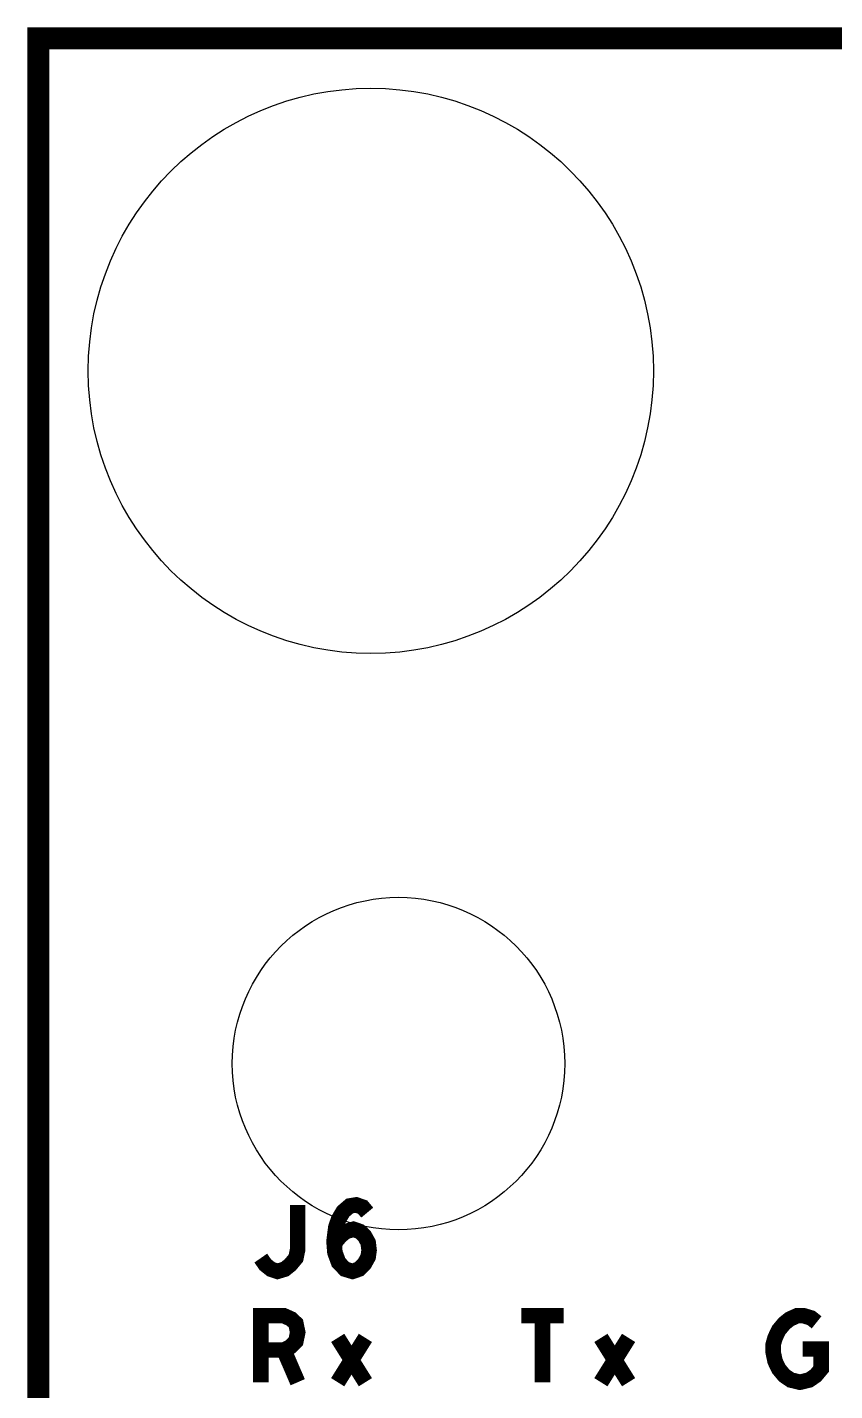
# Model space of a CAD drawing. Extents: x -0.1 to 55.1, y -0.1 to 48.1.
# Drawn here: x -0.1 to 7.19, y 35.8 to 48.1 of the extents above; entities that cross this region are included whole.
import ezdxf

# ---------------------------------------------------------------- set-up
doc = ezdxf.new("R2010")
doc.units = 0
doc.layers.get('0').update_dxf_attribs({"linetype": 'CONTINUOUS'})
doc.layers.add('MASK_TOP_ART', color=10, linetype='CONTINUOUS')
doc.layers.add('SILK_TOP_ART', color=11, linetype='CONTINUOUS')

# ---------------------------------------------------------------- blocks, each defined once
blk = doc.blocks.new('ROUND_446')
blk.add_circle((0, 0), 2.55)
blk = doc.blocks.new('ROUND_466')
blk.add_circle((0, 0), 1.5)

msp = doc.modelspace()

# ---------------------------------------------------------------- linework, layer by layer
at = {"layer": 'MASK_TOP_ART', "const_width": 0.2}
msp.add_lwpolyline([(11, 0), (55, 0), (55, 48), (0, 48), (0, 0), (11, 0)], dxfattribs=at)
at = {"layer": 'SILK_TOP_ART'}
for points, const_width in [([(11, 0), (55, 0), (55, 48), (0, 48), (0, 0), (11, 0)], 0.2), ([(2.0071, 36.995), (2.0488, 36.935), (2.0988, 36.895), (2.1571, 36.875), (2.2238, 36.895), (2.2738, 36.935), (2.3238, 36.995), (2.3405, 37.075), (2.3405, 37.475)], 0.14), ([(2.6679, 37.125), (2.7262, 37.195), (2.7762, 37.235), (2.8429, 37.255), (2.9012, 37.235), (2.9429, 37.195), (2.9762, 37.135), (2.9845, 37.065), (2.9762, 37.005), (2.9429, 36.945), (2.8929, 36.895), (2.8345, 36.875), (2.7679, 36.895), (2.7095, 36.955), (2.6762, 37.045), (2.6679, 37.145), (2.6845, 37.275), (2.7095, 37.345), (2.7512, 37.415), (2.8095, 37.465), (2.8679, 37.475), (2.9262, 37.455), (2.9679, 37.405)], 0.14), ([(2.0071, 35.875), (2.0071, 36.475), (2.2155, 36.475), (2.2821, 36.445), (2.3238, 36.405), (2.3405, 36.325), (2.3238, 36.245), (2.2738, 36.195), (2.2155, 36.165), (2.0071, 36.165)], 0.14), ([(4.3571, 36.475), (4.7405, 36.475)], 0.14), ([(4.5488, 36.475), (4.5488, 35.875)], 0.14), ([(6.8976, 36.175), (7.0643, 36.175), (7.0643, 35.995), (7.0143, 35.935), (6.9559, 35.895), (6.8726, 35.875), (6.7893, 35.895), (6.7309, 35.935), (6.6809, 35.995), (6.6476, 36.065), (6.6309, 36.145), (6.6309, 36.215), (6.6476, 36.275), (6.6809, 36.345), (6.7309, 36.405), (6.7809, 36.445), (6.8476, 36.475), (6.9059, 36.475), (6.9726, 36.455), (7.0226, 36.415)], 0.14), ([(2.7012, 36.275), (2.9512, 35.875)], 0.14), ([(2.9512, 36.275), (2.7012, 35.875)], 0.14), ([(5.0762, 36.275), (5.3262, 35.875)], 0.14), ([(5.3262, 36.275), (5.0762, 35.875)], 0.14), ([(2.2155, 36.165), (2.3405, 35.875)], 0.14)]:
    msp.add_lwpolyline(points, dxfattribs=dict(at, const_width=const_width))

# ---------------------------------------------------------------- block references
at = {"layer": 'MASK_TOP_ART'}
for name, p in [('ROUND_446', (3, 45)), ('ROUND_466', (3.25, 38.75))]:
    msp.add_blockref(name, p, dxfattribs=at)

doc.saveas('drawing.dxf')
